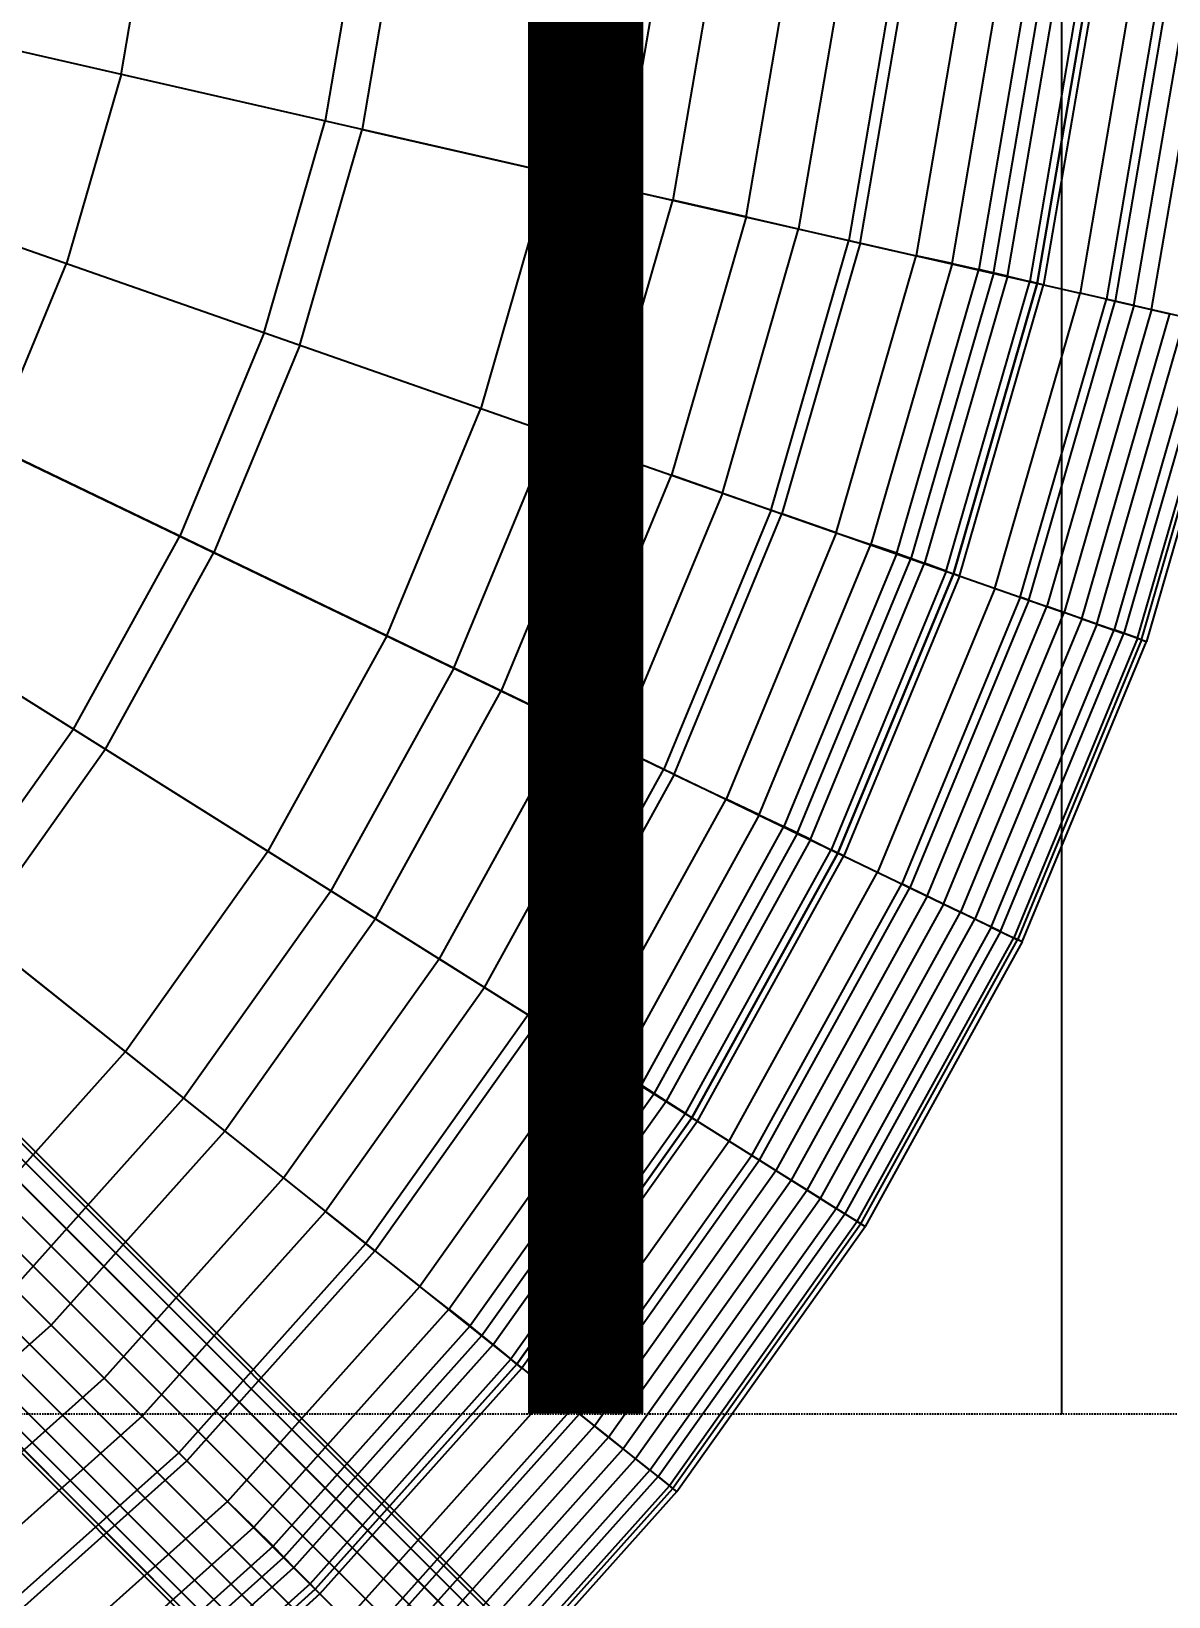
# Model space of a CAD drawing. Extents: x 11992 to 29481, y -6727 to 6811.
# Drawn here: x 18690.2 to 18788.9, y 614.7 to 750.5 of the extents above; entities that cross this region are included whole.
import ezdxf

# ---------------------------------------------------------------- set-up
doc = ezdxf.new("R2010")
doc.units = 0
doc.header["$MEASUREMENT"] = 0
doc.linetypes.add('DASHED', pattern=[19.05, 12.7, -6.35])
doc.layers.get('0').update_dxf_attribs({"color": 8, "linetype": 'CONTINUOUS'})
doc.layers.get('Defpoints').update_dxf_attribs({"color": 8, "linetype": 'CONTINUOUS'})
doc.layers.add('DQ-BEAM-DASH', color=8, linetype='DASHED')
doc.layers.add('zoylight 4标注', color=9, linetype='CONTINUOUS')
doc.layers.add('zoylight 1灯带', color=1, linetype='CONTINUOUS', lineweight=30)
doc.styles.add('CCD-DIM', font='archs.shx', dxfattribs={"width": 0.8})
doc.styles.add('XZC', font='SIMPLEX.SHX', dxfattribs={"width": 0.7, "bigfont": 'hztxt.shx'})
doc.linetypes.add('LED_LINE', pattern='A,12.7,-5.08,["LED",XZC,S=2.54,R=0,X=-2.54,Y=-1.27],-6.35', length=24.13)
doc.dimstyles.new('zoylight_DIM_40', dxfattribs={"dimscale": 40, "dimtxt": 1.9, "dimasz": 0.4, "dimexe": 0.5, "dimexo": 0.5, "dimgap": 0.5, "dimtad": 1, "dimdec": 0, "dimrnd": 5, "dimzin": 12, "dimdsep": 46, "dimtxsty": 'CCD-DIM', "dimblk": 'CCD_Dimension_Tick', "dimcen": 0.125, "dimclrd": 44, "dimclre": 44, "dimclrt": 50, "dimadec": 0, "dimazin": 0, "dimtfac": 1, "dimtdec": 0, "dimtmove": 2, "dimatfit": 3, "dimldrblk": 'CCD_Leader_Dot', "dimfxl": 0, "dimtvp": 1, "dimtolj": 1, "dimtzin": 0, "dimarcsym": 0})

# ---------------------------------------------------------------- blocks, each defined once
blk = doc.blocks.new('MB-B')
at = {"layer": 'DQ-BEAM-DASH', "ltscale": 0.01}
blk.add_line((-12750, 5000), (-11200, 5000), dxfattribs=at)
blk = doc.blocks.new('CCD_Dimension_Tick')
at = {"color": 0, "linetype": 'ByBlock'}
for p, q in [((-1.0906, 0), (0, 0)), ((0, 0), (1.0906, 0))]:
    blk.add_line(p, q, dxfattribs=at)
at = {"color": 0, "linetype": 'Continuous', "const_width": 0.6075}
blk.add_lwpolyline([(-0.6104, -0.6104), (0.6104, 0.6104)], dxfattribs=at)
blk = doc.blocks.new('*D21')
at = {"layer": 'Defpoints', "color": 0, "linetype": 'Continuous'}
for p in [(18779.61, 630.55), (18899.61, 630.55), (18779.61, 568.34)]:
    blk.add_point(p, dxfattribs=at)
at = {"layer": 'zoylight 4标注', "color": 44, "linetype": 'Continuous', "lineweight": -2}
blk.add_line((18779.61, 610.55), (18779.61, 548.34), dxfattribs=at)
at = {"layer": 'zoylight 4标注', "color": 44, "lineweight": -2}
for p, q in [((18899.61, 610.55), (18899.61, 548.34)), ((18883.61, 568.34), (18795.61, 568.34))]:
    blk.add_line(p, q, dxfattribs=at)
at = {"layer": 'zoylight 4标注', "color": 44, "linetype": 'Continuous', "lineweight": -2, "xscale": 16, "yscale": 16, "zscale": 16, "rotation": 180}
blk.add_blockref('CCD_Dimension_Tick', (18779.61, 568.34), dxfattribs=at)
at = {"layer": 'zoylight 4标注', "color": 44, "linetype": 'Continuous', "lineweight": -2, "xscale": 16, "yscale": 16, "zscale": 16}
blk.add_blockref('CCD_Dimension_Tick', (18899.61, 568.34), dxfattribs=at)
at = {"layer": 'zoylight 4标注', "color": 50, "linetype": 'Continuous', "insert": (18839.61, 491.57), "char_height": 76, "attachment_point": 5, "style": 'CCD-DIM'}
blk.add_mtext('\\A1;120', dxfattribs=at)
blk = doc.blocks.new('CCD_Leader_Dot')
at = {"color": 0, "linetype": 'ByBlock'}
blk.add_line((-5, 0), (-10, 0), dxfattribs=at)
at = {"color": 0, "linetype": 'ByBlock', "const_width": 5}
blk.add_lwpolyline([(-2.5, 0, 1), (2.5, 0, 1)], format="xyb", close=True, dxfattribs=at)

msp = doc.modelspace()

# ---------------------------------------------------------------- linework, layer by layer
for p, q in [((18735.14, 738.25, -1617.68), (18598.36, 769.47, -1620.33)), ((18596.8, 764.08, -1620.33), (18745.78, 711.95, -1612.74)), ((18718.94, 741.95, -1627.09), (18625.52, 763.27, -1656.74)), ((18698.04, 746.72, -1632.14), (18700.92, 763.55, -1632.14)), ((18718.95, 761.52, -1619.67), (18715.73, 742.68, -1619.67)), ((18722.22, 761.15, -1627.09), (18718.94, 741.95, -1627.09)), ((18735.14, 738.25, -1617.68), (18738.74, 759.29, -1617.68)), ((18736.87, 690.41, -1612.74), (18594.66, 758.9, -1620.33)), ((18741.44, 736.82, -1621.49), (18745.15, 758.56, -1621.49)), ((18749.69, 758.05, -1615.12), (18745.89, 735.8, -1615.12)), ((18752.24, 734.35, -1612.74), (18756.17, 757.32, -1612.74)), ((18760.8, 756.8, -1609.56), (18756.79, 733.31, -1609.56)), ((18765.24, 756.3, -1615.66), (18761.15, 732.32, -1615.66)), ((18762.13, 732.09, -1604.58), (18766.25, 756.19, -1604.58)), ((18771.2, 755.64, -1599.1), (18766.99, 730.99, -1599.1)), ((18770.1, 730.32, -1594.44), (18774.36, 755.31, -1594.44)), ((18776.72, 755.07, -1587.92), (18772.42, 729.81, -1587.92)), ((18773.68, 729.46, -1609.93), (18778.02, 754.86, -1609.93)), ((18591.95, 753.99, -1620.33), (18725.61, 670.01, -1612.74)), ((18774.91, 729.22, -1576.9), (18779.27, 754.76, -1576.9)), ((18781.24, 754.51, -1563.72), (18776.84, 728.75, -1563.72)), ((18777.49, 728.59, -1550.75), (18781.9, 754.42, -1550.75)), ((18781.9, 754.42, -1537.89), (18777.49, 728.59, -1537.89)), ((18782.47, 754.36, -1537.32), (18778.04, 728.46, -1537.32)), ((18785.68, 754, -1604.79), (18781.2, 727.74, -1604.79)), ((18788.02, 753.73, -1537.32), (18783.49, 727.22, -1537.32)), ((18788.79, 753.65, -1537.85), (18784.25, 727.05, -1537.85)), ((18785.87, 726.68, -1600.71), (18790.45, 753.46, -1600.71)), ((18787.41, 726.32, -1545.96), (18792.02, 753.28, -1545.96)), ((18632.51, 751.59, -1650.35), (18778.33, 700.56, -1600.71)), ((18698.04, 746.72, -1632.14), (18693.31, 730.31, -1632.14)), ((18584.96, 745.24, -1620.33), (18696.57, 633.64, -1612.74)), ((18710.43, 724.32, -1619.67), (18715.73, 742.68, -1619.67)), ((18713.54, 723.24, -1627.09), (18718.94, 741.95, -1627.09)), ((18718.94, 741.95, -1627.09), (18781.2, 727.74, -1604.79)), ((18637.26, 738.39, -1646.7), (18770.84, 674.05, -1596.71)), ((18735.14, 738.25, -1617.68), (18729.22, 717.75, -1617.68)), ((18735.14, 738.25, -1617.68), (18745.89, 735.8, -1615.12)), ((18741.44, 736.82, -1621.49), (18735.32, 715.61, -1621.49)), ((18739.63, 714.11, -1615.12), (18745.89, 735.8, -1615.12)), ((18752.24, 734.35, -1612.74), (18745.89, 735.8, -1615.12)), ((18623.99, 733.86, -1650.35), (18757.54, 649.95, -1596.71)), ((18752.24, 734.35, -1612.74), (18745.78, 711.95, -1612.74)), ((18750.18, 710.41, -1609.56), (18756.79, 733.31, -1609.56)), ((18752.24, 734.35, -1612.74), (18762.13, 732.09, -1604.58)), ((18754.4, 708.94, -1615.66), (18761.15, 732.32, -1615.66)), ((18762.13, 732.09, -1604.58), (18755.35, 708.6, -1604.58)), ((18762.13, 732.09, -1604.58), (18766.99, 730.99, -1599.1)), ((18760.06, 706.97, -1599.1), (18766.99, 730.99, -1599.1)), ((18770.1, 730.32, -1594.44), (18766.99, 730.99, -1599.1)), ((18686.78, 714.53, -1632.14), (18693.31, 730.31, -1632.14)), ((18770.1, 730.32, -1594.44), (18763.07, 705.95, -1594.44)), ((18765.31, 705.18, -1587.92), (18772.42, 729.81, -1587.92)), ((18773.68, 729.46, -1609.93), (18766.53, 704.69, -1609.93)), ((18774.91, 729.22, -1576.9), (18767.72, 704.32, -1576.9)), ((18770.1, 730.32, -1594.44), (18772.42, 729.81, -1587.92)), ((18774.91, 729.22, -1576.9), (18772.42, 729.81, -1587.92)), ((18774.91, 729.22, -1576.9), (18776.84, 728.75, -1563.72)), ((18769.6, 703.63, -1563.72), (18776.84, 728.75, -1563.72)), ((18777.49, 728.59, -1550.75), (18770.22, 703.4, -1550.75)), ((18770.22, 703.4, -1537.89), (18777.49, 728.59, -1537.89)), ((18770.75, 703.21, -1537.32), (18778.04, 728.46, -1537.32)), ((18773.81, 702.14, -1604.79), (18781.2, 727.74, -1604.79)), ((18777.49, 728.59, -1550.75), (18776.84, 728.75, -1563.72)), ((18777.49, 728.59, -1550.75), (18777.49, 728.59, -1537.89)), ((18778.04, 728.46, -1537.32), (18777.49, 728.59, -1537.89)), ((18785.87, 726.68, -1600.71), (18781.2, 727.74, -1604.79)), ((18776.02, 701.37, -1537.32), (18783.49, 727.22, -1537.32)), ((18776.76, 701.11, -1537.85), (18784.25, 727.05, -1537.85)), ((18785.87, 726.68, -1600.71), (18778.33, 700.56, -1600.71)), ((18783.49, 727.22, -1537.32), (18790.33, 725.66, -1554.17)), ((18785.87, 726.68, -1600.71), (18789, 725.96, -1596.71)), ((18787.41, 726.32, -1545.96), (18779.82, 700.04, -1545.96)), ((18781.36, 699.5, -1596.71), (18789, 725.96, -1596.71)), ((18782.65, 699.05, -1554.17), (18790.33, 725.66, -1554.17)), ((18791.88, 725.3, -1591.83), (18784.15, 698.53, -1591.83)), ((18792.75, 725.1, -1562.57), (18785, 698.23, -1562.57)), ((18710.43, 724.32, -1619.67), (18703.13, 706.66, -1619.67)), ((18786.19, 697.81, -1585.91), (18793.99, 724.82, -1585.91)), ((18786.54, 697.69, -1570.88), (18794.35, 724.74, -1570.88)), ((18794.79, 724.64, -1578.79), (18786.96, 697.54, -1578.79)), ((18713.54, 723.24, -1627.09), (18706.09, 705.24, -1627.09)), ((18721.07, 698.02, -1617.68), (18729.22, 717.75, -1617.68)), ((18726.88, 695.22, -1621.49), (18735.32, 715.61, -1621.49)), ((18739.63, 714.11, -1615.12), (18731, 693.24, -1615.12)), ((18618.39, 711.81, -1646.7), (18723.23, 606.98, -1596.71)), ((18736.87, 690.41, -1612.74), (18745.78, 711.95, -1612.74)), ((18750.18, 710.41, -1609.56), (18745.78, 711.95, -1612.74)), ((18750.18, 710.41, -1609.56), (18741.07, 688.39, -1609.56)), ((18750.18, 710.41, -1609.56), (18755.35, 708.6, -1604.58)), ((18754.4, 708.94, -1615.66), (18745.1, 686.45, -1615.66)), ((18746.01, 686.01, -1604.58), (18755.35, 708.6, -1604.58)), ((18760.06, 706.97, -1599.1), (18755.35, 708.6, -1604.58)), ((18693.9, 689.93, -1619.67), (18703.13, 706.66, -1619.67)), ((18760.06, 706.97, -1599.1), (18750.5, 683.86, -1599.1)), ((18760.06, 706.97, -1599.1), (18763.07, 705.95, -1594.44)), ((18696.69, 688.18, -1627.09), (18706.09, 705.24, -1627.09)), ((18753.38, 682.51, -1594.44), (18763.07, 705.95, -1594.44)), ((18765.31, 705.18, -1587.92), (18755.52, 681.5, -1587.92)), ((18756.68, 680.87, -1609.93), (18766.53, 704.69, -1609.93)), ((18765.31, 705.18, -1587.92), (18763.07, 705.95, -1594.44)), ((18765.31, 705.18, -1587.92), (18767.72, 704.32, -1576.9)), ((18757.82, 680.37, -1576.9), (18767.72, 704.32, -1576.9)), ((18769.6, 703.63, -1563.72), (18759.61, 679.47, -1563.72)), ((18770.22, 703.4, -1537.89), (18760.2, 679.18, -1537.89)), ((18760.2, 679.18, -1550.75), (18770.22, 703.4, -1550.75)), ((18769.6, 703.63, -1563.72), (18767.72, 704.32, -1576.9)), ((18769.6, 703.63, -1563.72), (18770.22, 703.4, -1550.75)), ((18770.22, 703.4, -1537.89), (18770.22, 703.4, -1550.75)), ((18770.75, 703.21, -1537.32), (18770.22, 703.4, -1537.89)), ((18770.75, 703.21, -1537.32), (18760.71, 678.93, -1537.32)), ((18773.81, 702.14, -1604.79), (18763.63, 677.53, -1604.79)), ((18776.02, 701.37, -1537.32), (18765.74, 676.51, -1537.32)), ((18776.76, 701.11, -1537.85), (18766.44, 676.17, -1537.85)), ((18767.95, 675.45, -1600.71), (18778.33, 700.56, -1600.71)), ((18776.76, 701.11, -1537.85), (18776.02, 701.37, -1537.32)), ((18776.76, 701.11, -1537.85), (18779.82, 700.04, -1545.96)), ((18781.36, 699.5, -1596.71), (18778.33, 700.56, -1600.71)), ((18769.37, 674.76, -1545.96), (18779.82, 700.04, -1545.96)), ((18781.36, 699.5, -1596.71), (18770.84, 674.05, -1596.71)), ((18782.65, 699.05, -1554.17), (18779.82, 700.04, -1545.96)), ((18781.36, 699.5, -1596.71), (18784.15, 698.53, -1591.83)), ((18721.07, 698.02, -1617.68), (18710.76, 679.34, -1617.68)), ((18782.65, 699.05, -1554.17), (18772.07, 673.46, -1554.17)), ((18773.5, 672.77, -1591.83), (18784.15, 698.53, -1591.83)), ((18774.31, 672.38, -1562.57), (18785, 698.23, -1562.57)), ((18782.65, 699.05, -1554.17), (18785, 698.23, -1562.57)), ((18786.19, 697.81, -1585.91), (18784.15, 698.53, -1591.83)), ((18786.54, 697.69, -1570.88), (18785, 698.23, -1562.57)), ((18786.19, 697.81, -1585.91), (18775.45, 671.83, -1585.91)), ((18786.54, 697.69, -1570.88), (18775.78, 671.67, -1570.88)), ((18776.18, 671.48, -1578.79), (18786.96, 697.54, -1578.79)), ((18786.19, 697.81, -1585.91), (18786.96, 697.54, -1578.79)), ((18786.54, 697.69, -1570.88), (18786.96, 697.54, -1578.79)), ((18726.88, 695.22, -1621.49), (18716.23, 675.9, -1621.49)), ((18720.1, 673.47, -1615.12), (18731, 693.24, -1615.12)), ((18693.9, 689.93, -1619.67), (18682.83, 674.36, -1619.67)), ((18736.87, 690.41, -1612.74), (18725.61, 670.01, -1612.74)), ((18736.87, 690.41, -1612.74), (18741.07, 688.39, -1609.56)), ((18729.56, 667.52, -1609.56), (18741.07, 688.39, -1609.56)), ((18746.01, 686.01, -1604.58), (18741.07, 688.39, -1609.56)), ((18696.69, 688.18, -1627.09), (18685.4, 672.31, -1627.09)), ((18733.35, 665.15, -1615.66), (18745.1, 686.45, -1615.66)), ((18746.01, 686.01, -1604.58), (18734.2, 664.61, -1604.58)), ((18746.01, 686.01, -1604.58), (18750.5, 683.86, -1599.1)), ((18738.43, 661.97, -1599.1), (18750.5, 683.86, -1599.1)), ((18753.38, 682.51, -1594.44), (18750.5, 683.86, -1599.1)), ((18753.38, 682.51, -1594.44), (18741.14, 660.3, -1594.44)), ((18753.38, 682.51, -1594.44), (18755.52, 681.5, -1587.92)), ((18743.16, 659.05, -1587.92), (18755.52, 681.5, -1587.92)), ((18756.68, 680.87, -1609.93), (18744.23, 658.31, -1609.93)), ((18757.82, 680.37, -1576.9), (18745.31, 657.67, -1576.9)), ((18757.82, 680.37, -1576.9), (18755.52, 681.5, -1587.92)), ((18757.82, 680.37, -1576.9), (18759.61, 679.47, -1563.72)), ((18698.4, 661.95, -1617.68), (18710.76, 679.34, -1617.68)), ((18746.99, 656.59, -1563.72), (18759.61, 679.47, -1563.72)), ((18760.2, 679.18, -1550.75), (18747.54, 656.23, -1550.75)), ((18747.54, 656.23, -1537.89), (18760.2, 679.18, -1537.89)), ((18748.02, 655.93, -1537.32), (18760.71, 678.93, -1537.32)), ((18760.2, 679.18, -1550.75), (18759.61, 679.47, -1563.72)), ((18760.2, 679.18, -1550.75), (18760.2, 679.18, -1537.89)), ((18760.71, 678.93, -1537.32), (18760.2, 679.18, -1537.89)), ((18750.76, 654.2, -1604.79), (18763.63, 677.53, -1604.79)), ((18752.75, 652.95, -1537.32), (18765.74, 676.51, -1537.32)), ((18753.41, 652.54, -1537.85), (18766.44, 676.17, -1537.85)), ((18766.44, 676.17, -1537.85), (18765.74, 676.51, -1537.32)), ((18769.37, 674.76, -1545.96), (18766.44, 676.17, -1537.85)), ((18703.44, 657.92, -1621.49), (18716.23, 675.9, -1621.49)), ((18767.95, 675.45, -1600.71), (18754.82, 651.65, -1600.71)), ((18769.37, 674.76, -1545.96), (18756.16, 650.81, -1545.96)), ((18774.31, 672.38, -1562.57), (18769.37, 674.76, -1545.96)), ((18682.83, 674.36, -1619.67), (18715.76, 648.1, -1609.56)), ((18720.1, 673.47, -1615.12), (18707.02, 655.07, -1615.12)), ((18757.54, 649.95, -1596.71), (18770.84, 674.05, -1596.71)), ((18758.7, 649.22, -1554.17), (18772.07, 673.46, -1554.17)), ((18773.5, 672.77, -1591.83), (18770.84, 674.05, -1596.71)), ((18685.4, 672.31, -1627.09), (18741.59, 627.51, -1596.71)), ((18773.5, 672.77, -1591.83), (18760.04, 648.37, -1591.83)), ((18774.31, 672.38, -1562.57), (18760.8, 647.9, -1562.57)), ((18773.5, 672.77, -1591.83), (18775.45, 671.83, -1585.91)), ((18774.31, 672.38, -1562.57), (18775.78, 671.67, -1570.88)), ((18761.88, 647.22, -1585.91), (18775.45, 671.83, -1585.91)), ((18762.19, 647.03, -1570.88), (18775.78, 671.67, -1570.88)), ((18776.18, 671.48, -1578.79), (18762.57, 646.79, -1578.79)), ((18776.18, 671.48, -1578.79), (18775.45, 671.83, -1585.91)), ((18776.18, 671.48, -1578.79), (18775.78, 671.67, -1570.88)), ((18712.11, 651.01, -1612.74), (18725.61, 670.01, -1612.74)), ((18729.56, 667.52, -1609.56), (18725.61, 670.01, -1612.74)), ((18729.56, 667.52, -1609.56), (18715.76, 648.1, -1609.56)), ((18729.56, 667.52, -1609.56), (18734.2, 664.61, -1604.58)), ((18733.35, 665.15, -1615.66), (18719.25, 645.32, -1615.66)), ((18720.04, 644.69, -1604.58), (18734.2, 664.61, -1604.58)), ((18738.43, 661.97, -1599.1), (18734.2, 664.61, -1604.58)), ((18698.4, 661.95, -1617.68), (18684.17, 646.04, -1617.68)), ((18738.43, 661.97, -1599.1), (18723.94, 641.59, -1599.1)), ((18738.43, 661.97, -1599.1), (18741.14, 660.3, -1594.44)), ((18726.45, 639.63, -1594.44), (18741.14, 660.3, -1594.44)), ((18743.16, 659.05, -1587.92), (18741.14, 660.3, -1594.44)), ((18754.8, 582.24, -1341.81), (18677.37, 659.67, -1341.54)), ((18743.16, 659.05, -1587.92), (18728.32, 638.17, -1587.92)), ((18743.16, 659.05, -1587.92), (18745.31, 657.67, -1576.9)), ((18675.58, 658.16, -1340.6), (18756.84, 576.9, -1342.35)), ((18751.15, 588.71, -1355.99), (18682.7, 657.17, -1356)), ((18753.42, 588.62, -1344.44), (18684.81, 657.23, -1344.12)), ((18760.05, 583.35, -1348.79), (18685.64, 657.76, -1346.44)), ((18758.87, 584.54, -1353.5), (18685.95, 657.46, -1351.43)), ((18753.85, 590.03, -1349.23), (18686.03, 657.85, -1348.93)), ((18703.44, 657.92, -1621.49), (18688.73, 641.48, -1621.49)), ((18729.3, 637.3, -1609.93), (18744.23, 658.31, -1609.93)), ((18730.31, 636.55, -1576.9), (18745.31, 657.67, -1576.9)), ((18746.99, 656.59, -1563.72), (18745.31, 657.67, -1576.9)), ((18759.31, 580.55, -1344.71), (18683.6, 656.26, -1342.13)), ((18755.12, 586.93, -1354.66), (18685.41, 656.63, -1353.75)), ((18746.99, 656.59, -1563.72), (18731.84, 635.29, -1563.72)), ((18747.54, 656.23, -1537.89), (18732.36, 634.87, -1537.89)), ((18732.36, 634.87, -1550.75), (18747.54, 656.23, -1550.75)), ((18748.02, 655.93, -1537.32), (18732.8, 634.51, -1537.32)), ((18746.99, 656.59, -1563.72), (18747.54, 656.23, -1550.75)), ((18747.54, 656.23, -1537.89), (18747.54, 656.23, -1550.75)), ((18747.54, 656.23, -1537.89), (18748.02, 655.93, -1537.32)), ((18747.97, 575.4, -1341.81), (18668.19, 655.18, -1342.37)), ((18765.56, 561.11, -1353.32), (18672.05, 654.62, -1340.6)), ((18749.58, 587.46, -1357.52), (18681.44, 655.6, -1357.52)), ((18691.96, 638.25, -1615.12), (18707.02, 655.07, -1615.12)), ((18750.57, 579.64, -1360.25), (18676.6, 653.61, -1359.19)), ((18750.22, 583.52, -1359.04), (18679.89, 653.85, -1358.47)), ((18750.76, 654.2, -1604.79), (18735.33, 632.49, -1604.79)), ((18752.75, 652.95, -1537.32), (18737.17, 631.03, -1537.32)), ((18753.41, 652.54, -1537.85), (18737.78, 630.55, -1537.85)), ((18752.75, 652.95, -1537.32), (18753.41, 652.54, -1537.85)), ((18753.41, 652.54, -1537.85), (18756.16, 650.81, -1545.96)), ((18678.6, 651.61, -1339.3), (18755.16, 575.05, -1342.04)), ((18712.11, 651.01, -1612.74), (18696.57, 633.64, -1612.74)), ((18739.08, 629.51, -1600.71), (18754.82, 651.65, -1600.71)), ((18740.31, 628.52, -1545.96), (18756.16, 650.81, -1545.96)), ((18758.7, 649.22, -1554.17), (18756.16, 650.81, -1545.96)), ((18757.54, 649.95, -1596.71), (18741.59, 627.51, -1596.71)), ((18758.7, 649.22, -1554.17), (18742.65, 626.65, -1554.17)), ((18757.54, 649.95, -1596.71), (18760.04, 648.37, -1591.83)), ((18758.7, 649.22, -1554.17), (18760.8, 647.9, -1562.57)), ((18742.75, 580.62, -1357.52), (18674.61, 648.77, -1357.52)), ((18744.3, 582.37, -1358.47), (18678, 648.67, -1358.23)), ((18699.87, 630.34, -1609.56), (18715.76, 648.1, -1609.56)), ((18720.04, 644.69, -1604.58), (18715.76, 648.1, -1609.56)), ((18743.9, 625.66, -1591.83), (18760.04, 648.37, -1591.83)), ((18744.6, 625.1, -1562.57), (18760.8, 647.9, -1562.57)), ((18761.88, 647.22, -1585.91), (18760.04, 648.37, -1591.83)), ((18762.19, 647.03, -1570.88), (18760.8, 647.9, -1562.57)), ((18742.87, 577.67, -1342.47), (18673.94, 646.61, -1342.13)), ((18761.88, 647.22, -1585.91), (18745.59, 624.31, -1585.91)), ((18762.19, 647.03, -1570.88), (18745.88, 624.08, -1570.88)), ((18746.23, 623.8, -1578.79), (18762.57, 646.79, -1578.79)), ((18761.88, 647.22, -1585.91), (18762.57, 646.79, -1578.79)), ((18762.19, 647.03, -1570.88), (18762.57, 646.79, -1578.79)), ((18741.58, 576.79, -1344.44), (18672.98, 645.39, -1344.12)), ((18741.49, 579.06, -1355.99), (18674.79, 645.76, -1355.74)), ((18703.03, 627.18, -1615.66), (18719.25, 645.32, -1615.66)), ((18743.17, 573.37, -1349.96), (18672.36, 644.18, -1348.93)), ((18746.86, 570.15, -1348.79), (18672.44, 644.57, -1346.44)), ((18745.67, 571.34, -1353.5), (18672.75, 644.26, -1351.43)), ((18743.28, 575.09, -1354.66), (18673.57, 644.79, -1353.75)), ((18720.04, 644.69, -1604.58), (18703.74, 626.47, -1604.58)), ((18720.04, 644.69, -1604.58), (18723.94, 641.59, -1599.1)), ((18707.27, 622.95, -1599.1), (18723.94, 641.59, -1599.1)), ((18726.45, 639.63, -1594.44), (18723.94, 641.59, -1599.1)), ((18726.45, 639.63, -1594.44), (18709.54, 620.72, -1594.44)), ((18726.45, 639.63, -1594.44), (18728.32, 638.17, -1587.92)), ((18691.96, 638.25, -1615.12), (18675.13, 623.19, -1615.12)), ((18711.23, 619.06, -1587.92), (18728.32, 638.17, -1587.92)), ((18730.31, 636.55, -1576.9), (18728.32, 638.17, -1587.92)), ((18729.3, 637.3, -1609.93), (18712.12, 618.09, -1609.93)), ((18730.31, 636.55, -1576.9), (18713.03, 617.23, -1576.9)), ((18730.31, 636.55, -1576.9), (18731.84, 635.29, -1563.72)), ((18714.42, 615.81, -1563.72), (18731.84, 635.29, -1563.72)), ((18714.88, 615.33, -1537.89), (18732.36, 634.87, -1537.89)), ((18732.36, 634.87, -1550.75), (18714.88, 615.33, -1550.75)), ((18715.28, 614.93, -1537.32), (18732.8, 634.51, -1537.32)), ((18732.36, 634.87, -1550.75), (18731.84, 635.29, -1563.72)), ((18732.36, 634.87, -1550.75), (18732.36, 634.87, -1537.89)), ((18732.8, 634.51, -1537.32), (18732.36, 634.87, -1537.89)), ((18679.19, 618.1, -1612.74), (18696.57, 633.64, -1612.74)), ((18699.87, 630.34, -1609.56), (18696.57, 633.64, -1612.74)), ((18717.57, 612.64, -1604.79), (18735.33, 632.49, -1604.79)), ((18699.87, 630.34, -1609.56), (18682.1, 614.45, -1609.56)), ((18699.87, 630.34, -1609.56), (18703.74, 626.47, -1604.58)), ((18719.23, 610.98, -1537.32), (18737.17, 631.03, -1537.32)), ((18719.78, 610.43, -1537.85), (18737.78, 630.55, -1537.85)), ((18737.78, 630.55, -1537.85), (18737.17, 631.03, -1537.32)), ((18740.31, 628.52, -1545.96), (18737.78, 630.55, -1537.85)), ((18739.08, 629.51, -1600.71), (18720.96, 609.25, -1600.71)), ((18740.31, 628.52, -1545.96), (18722.07, 608.13, -1545.96)), ((18723.23, 606.98, -1596.71), (18741.59, 627.51, -1596.71)), ((18744.6, 625.1, -1562.57), (18740.31, 628.52, -1545.96)), ((18743.9, 625.66, -1591.83), (18741.59, 627.51, -1596.71)), ((18703.03, 627.18, -1615.66), (18684.89, 610.96, -1615.66)), ((18685.52, 610.17, -1604.58), (18703.74, 626.47, -1604.58)), ((18707.27, 622.95, -1599.1), (18703.74, 626.47, -1604.58)), ((18724.19, 606.02, -1554.17), (18742.65, 626.65, -1554.17)), ((18743.9, 625.66, -1591.83), (18725.32, 604.89, -1591.83)), ((18744.6, 625.1, -1562.57), (18725.95, 604.26, -1562.57)), ((18743.9, 625.66, -1591.83), (18745.59, 624.31, -1585.91)), ((18744.6, 625.1, -1562.57), (18745.88, 624.08, -1570.88)), ((18726.85, 603.36, -1585.91), (18745.59, 624.31, -1585.91)), ((18727.11, 603.1, -1570.88), (18745.88, 624.08, -1570.88)), ((18746.23, 623.8, -1578.79), (18727.42, 602.78, -1578.79)), ((18746.23, 623.8, -1578.79), (18745.59, 624.31, -1585.91)), ((18746.23, 623.8, -1578.79), (18745.88, 624.08, -1570.88)), ((18707.27, 622.95, -1599.1), (18688.63, 606.28, -1599.1)), ((18707.27, 622.95, -1599.1), (18709.54, 620.72, -1594.44)), ((18690.64, 603.81, -1594.44), (18709.54, 620.72, -1594.44)), ((18711.23, 619.06, -1587.92), (18709.54, 620.72, -1594.44)), ((18711.23, 619.06, -1587.92), (18692.13, 601.97, -1587.92)), ((18692.9, 600.91, -1609.93), (18712.12, 618.09, -1609.93)), ((18711.23, 619.06, -1587.92), (18713.03, 617.23, -1576.9)), ((18693.72, 599.95, -1576.9), (18713.03, 617.23, -1576.9)), ((18714.42, 615.81, -1563.72), (18713.03, 617.23, -1576.9)), ((18714.42, 615.81, -1563.72), (18694.93, 598.38, -1563.72)), ((18695.34, 597.85, -1550.75), (18714.88, 615.33, -1550.75)), ((18714.88, 615.33, -1537.89), (18695.34, 597.85, -1537.89)), ((18714.42, 615.81, -1563.72), (18714.88, 615.33, -1550.75)), ((18714.88, 615.33, -1537.89), (18714.88, 615.33, -1550.75)), ((18715.28, 614.93, -1537.32), (18714.88, 615.33, -1537.89)), ((18715.28, 614.93, -1537.32), (18695.69, 597.41, -1537.32))]:
    msp.add_line(p, q)
at = {"elevation": 0}
msp.add_lwpolyline([(18779.61, 630.55), (18779.61, 1700.6)], dxfattribs=at)
at = {"layer": 'zoylight 1灯带', "linetype": 'LED_LINE', "ltscale": 20, "const_width": 10, "elevation": 0}
msp.add_lwpolyline([(18738.32, 630.55), (18738.32, 1700.6)], dxfattribs=at)

# ---------------------------------------------------------------- block references
msp.add_blockref('MB-B', (30099.61, -4369.45))

# ---------------------------------------------------------------- dimensions: what is measured, and where the dimension line sits
at = {"layer": 'zoylight 4标注', "linetype": 'Continuous'}
dim = msp.add_linear_dim(base=(18779.61, 568.34), p1=(18899.61, 630.55), p2=(18779.61, 630.55), angle=180, dimstyle='zoylight_DIM_40', dxfattribs=at)
dim.commit()
dim.dimension.update_dxf_attribs({"geometry": '*D21', "text_midpoint": (18839.61, 491.57), "dimtype": 161})

doc.saveas('drawing.dxf')
